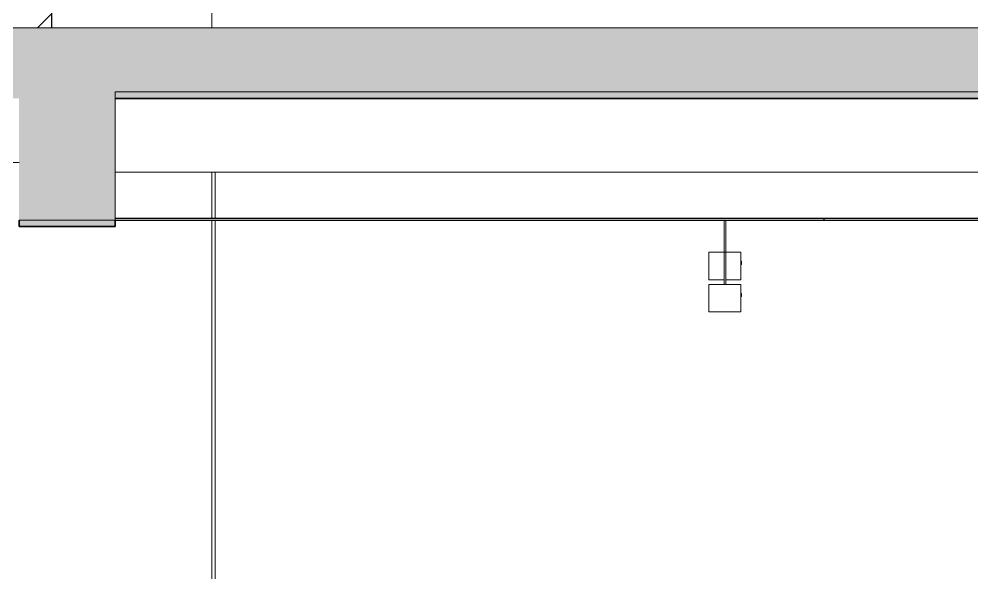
# Model space of a CAD drawing. Header units: millimetres. Extents: x 3451 to 201731, y -8641 to 35300.
# Drawn here: x 39936 to 42907, y 450 to 2177 of the extents above; entities that cross this region are included whole.
import ezdxf

# ---------------------------------------------------------------- set-up
doc = ezdxf.new("R2010")
doc.units = ezdxf.units.MM
for name, color, linetype, lineweight in [('0-1', 7, 'Continuous', 5), ('A-CLNG-1', 13, 'Continuous', 25), ('A-CLNG-PATT-1', 13, 'Continuous', 9), ('A-DETL-GENF-1', 7, 'Continuous', 9), ('A-DETL-THIN', 151, 'Continuous', 9), ('A-FLOR-1', 10, 'Continuous', 35), ('A-FLOR-PATT-1', 7, 'Continuous', 9), ('A-WALL', 113, 'Continuous', 9), ('A-WALL-1', 113, 'Continuous', 25), ('A-WALL-PATT-4', 111, 'Continuous', 9), ('E-LITE-EQPM', 33, 'Continuous', 9), ('S-BEAM-1', 12, 'Continuous', 5), ('S-BEAM-2', 10, 'Continuous', 35), ('S-BEAM-3', 7, 'Continuous', 9), ('S-COLS-1', 7, 'Continuous', 9)]:
    doc.layers.add(name, color=color, linetype=linetype, lineweight=lineweight)

# ---------------------------------------------------------------- blocks, each defined once
blk = doc.blocks.new('NCV_TKTC_KET CAU_rvt-1-TKCS_MẶT CẮT C')
at = {"layer": 'A-FLOR-PATT-1'}
h = blk.add_hatch(color=256, dxfattribs=at)
h.paths.add_polyline_path([(44205.1, 1930), (44235.3, 1930), (44235.3, 1950), (40235.6, 1950), (40235.6, 1930), (43944.2, 1930)])
h.paths.add_polyline_path([(39935.6, 1930), (39935.6, 1950), (39837.4, 1950), (39837.4, 1930)])
at = {"layer": 'S-BEAM-1'}
blk.add_hatch(color=256, dxfattribs=at).paths.add_polyline_path([(40235.6, 1530), (40235.6, 1550), (39935.6, 1550), (39935.6, 1530)])
at = {"layer": 'A-FLOR-1'}
blk.add_line((40235.6, 1930), (44235.3, 1930), dxfattribs=at)
at = {"layer": 'S-BEAM-2'}
for p, q in [((39935.6, 1550), (39935.6, 1530)), ((40235.6, 1530), (40235.6, 1550)), ((39935.6, 1530), (40235.6, 1530))]:
    blk.add_line(p, q, dxfattribs=at)
at = {"layer": 'S-BEAM-3'}
for p, q in [((35735.3, 1730), (39935.6, 1730)), ((40235.6, 1700), (44226.9, 1700))]:
    blk.add_line(p, q, dxfattribs=at)
at = {"layer": 'S-COLS-1'}
blk.add_line((40536.9, 2200), (40536.9, 2150), dxfattribs=at)
blk = doc.blocks.new('EAE_STL_PENDANT_TK_15W_120cm - LIC_01-ĐÈN LED BATTEN 1_2_ P_2x20W_ ÁNH SÁNG TRẮNG 6000K_ LẮP ĐẶT NỔI_TREO TY-V49-TKCS_MẶT CẮT C')
at = {"layer": 'E-LITE-EQPM'}
for p, q in [((38134.4, 1550), (38134.4, 1450)), ((38134.4, 1550), (38134.4, 1450)), ((38139.4, 1450), (38139.4, 1550)), ((38139.4, 1450), (38139.4, 1550)), ((38086.9, 1450), (38134.8, 1450)), ((38086.9, 1448), (38086.9, 1450)), ((38086.9, 1364), (38086.9, 1448)), ((38139.1, 1450), (38186.9, 1450)), ((38186.9, 1450), (38186.9, 1448)), ((38186.9, 1448), (38186.9, 1364)), ((38186.9, 1422), (38188.9, 1422)), ((38186.9, 1421.9), (38188.9, 1421.9)), ((38186.9, 1421.9), (38188.9, 1421.9)), ((38186.9, 1421.7), (38188.9, 1421.7)), ((38188.9, 1411.8), (38186.9, 1411.8)), ((38186.9, 1411.7), (38188.9, 1411.7)), ((38188.9, 1422), (38188.9, 1421.7)), ((38188.9, 1421.7), (38188.9, 1411.8)), ((38135.2, 1364), (38086.9, 1364)), ((38186.9, 1364), (38138.7, 1364))]:
    blk.add_line(p, q, dxfattribs=at)
blk = doc.blocks.new('EAE_STL_PENDANT_TK_15W_120cm - LIC_01-ĐÈN LED BATTEN 1_2_ P_2x20W_ ÁNH SÁNG TRẮNG 6000K_ LẮP ĐẶT NỔI_TREO TY-1359257-TKCS_MẶT CẮT C')
at = {"layer": 'E-LITE-EQPM'}
for p, q in [((38134.4, 1450), (38134.4, 1350)), ((38134.4, 1450), (38134.4, 1350)), ((38134.5, 1450), (38134.5, 1450)), ((38134.5, 1450), (38136.9, 1450)), ((38136.9, 1450), (38139.4, 1450)), ((38139.4, 1350), (38139.4, 1450)), ((38139.4, 1350), (38139.4, 1450)), ((38139.4, 1450), (38139.4, 1450)), ((38086.9, 1350), (38186.9, 1350)), ((38086.9, 1348), (38086.9, 1350)), ((38086.9, 1264), (38086.9, 1348)), ((38186.9, 1348), (38186.9, 1350)), ((38186.9, 1264), (38186.9, 1348)), ((38188.9, 1322), (38186.9, 1322)), ((38188.9, 1321.9), (38186.9, 1321.9)), ((38188.9, 1321.9), (38186.9, 1321.9)), ((38188.9, 1320.6), (38186.9, 1320.6)), ((38188.9, 1320.6), (38186.9, 1320.6)), ((38188.9, 1311.8), (38186.9, 1311.8)), ((38188.9, 1311.7), (38186.9, 1311.7)), ((38188.9, 1321.9), (38188.9, 1320.6)), ((38188.9, 1320.6), (38188.9, 1311.8)), ((38186.9, 1264), (38086.9, 1264))]:
    blk.add_line(p, q, dxfattribs=at)

msp = doc.modelspace()

# ---------------------------------------------------------------- hatches: boundary and pattern name
at = {"layer": 'A-CLNG-PATT-1'}
h = msp.add_hatch(dxfattribs=at)
h.set_pattern_fill('FP_7', color=256, style=0, pattern_type=2)
h.set_pattern_definition([(0, (49422.43, 14125), (1219.2, 304.8), [50.292, -864.108, 50.292, -864.108, -4876.8]), (0, (49422.43, 14125), (1219.2, 304.8), [-1828.8, 50.292, -1778.508, 50.292, -864.108, -2133.6]), (0, (49422.43, 14125), (1219.2, 304.8), [-4572, 50.292, -559.308, 50.292, -1473.708]), (120, (49879.63, 14277.4), (-873.5645, 903.458), [50.292, -864.108, 50.292, -5740.908]), (120, (49879.63, 14277.4), (-873.5645, 903.458), [-964.692, -864.108, 50.292, -1778.508, -3048]), (120, (49879.63, 14277.4), (-873.5645, 903.458), [-3657.6, 50.292, -864.108, 50.292, -2083.308]), (120, (49879.63, 14277.4), (-873.5645, 903.458), [-4622.292, -559.308, 50.292, -1473.708]), (240, (50032.03, 14887), (-345.6355, -1208.258), [50.292, -864.108, 50.292, -5740.908]), (240, (50032.03, 14887), (-345.6355, -1208.258), [-964.692, -864.108, 50.292, -1778.508, -3048]), (240, (50032.03, 14887), (-345.6355, -1208.258), [-3657.6, 50.292, -864.108, 50.292, -2083.308]), (240, (50032.03, 14887), (-345.6355, -1208.258), [-4622.292, -559.308, 50.292, -1473.708])])
h.paths.add_polyline_path([(38317.2, 1550), (39935.6, 1550), (39935.6, 1555), (33536.9, 1555), (33536.9, 1550), (38156.4, 1550)])
h.paths.add_polyline_path([(44235.3, 1550), (44235.3, 1555), (40235.6, 1555), (40235.6, 1550), (43944.2, 1550)])
at = {"layer": 'A-DETL-GENF-1'}
msp.add_hatch(color=256, dxfattribs=at).paths.add_polyline_path([(40235.6, 1550), (40235.6, 1950), (44235.3, 1950), (44235.3, 1550), (44536.9, 1550), (44536.9, 2150), (24936.9, 2150), (24936.9, 1950), (26536.9, 1950), (26536.9, 1750), (26735.3, 1750), (26735.3, 1950), (28436.9, 1950), (28436.9, 1700), (28636.9, 1700), (28636.9, 1950), (30536.9, 1950), (30536.9, 1700), (30735.3, 1700), (30735.3, 1950), (33335.3, 1950), (33335.3, 1700), (33537.4, 1700), (33537.4, 1950), (35535.3, 1950), (35535.3, 1700), (35735.3, 1700), (35735.3, 1950), (39935.6, 1950), (39935.6, 1550)])
at = {"layer": 'A-WALL-PATT-4'}
h = msp.add_hatch(dxfattribs=at)
h.set_pattern_fill('FP_1', color=256, style=0, pattern_type=2)
h.set_pattern_definition([(45, (49422.43, 14125), (-84.8528, 84.8528), [])])
h.paths.add_polyline_path([(39935.6, 2150), (40037.4, 2150), (40037.4, 4950), (39935.6, 4950), (39935.6, 5350), (39837.4, 5350), (39837.4, 2150)])

# ---------------------------------------------------------------- linework, layer by layer
at = {"layer": 'A-CLNG-1'}
for p, q in [((44235.3, 1555), (40235.6, 1555)), ((40235.6, 1550), (44235.3, 1550))]:
    msp.add_line(p, q, dxfattribs=at)
at = {"layer": 'A-DETL-THIN'}
for p, q in [((44536.9, 2150), (24936.9, 2150)), ((40235.6, 1550), (40235.6, 1950)), ((40235.6, 1950), (44235.3, 1950)), ((39935.6, 1550), (40235.6, 1550))]:
    msp.add_line(p, q, dxfattribs=at)
at = {"layer": 'A-WALL'}
for p, q in [((40536.9, 1555), (40536.9, 1700)), ((40546.9, 1700), (40546.9, 1555)), ((40536.9, -2000), (40536.9, 1550)), ((40546.9, 1550), (40546.9, -2000))]:
    msp.add_line(p, q, dxfattribs=at)
at = {"layer": 'A-WALL-1'}
msp.add_line((40037.4, 2150), (40037.4, 2200), dxfattribs=at)

# ---------------------------------------------------------------- block references
at = {"layer": '0-1'}
msp.add_blockref('NCV_TKTC_KET CAU_rvt-1-TKCS_MẶT CẮT C', (0, 0), dxfattribs=at)
at = {"layer": 'E-LITE-EQPM'}
for name in ['EAE_STL_PENDANT_TK_15W_120cm - LIC_01-ĐÈN LED BATTEN 1_2_ P_2x20W_ ÁNH SÁNG TRẮNG 6000K_ LẮP ĐẶT NỔI_TREO TY-V49-TKCS_MẶT CẮT C', 'EAE_STL_PENDANT_TK_15W_120cm - LIC_01-ĐÈN LED BATTEN 1_2_ P_2x20W_ ÁNH SÁNG TRẮNG 6000K_ LẮP ĐẶT NỔI_TREO TY-1359257-TKCS_MẶT CẮT C']:
    msp.add_blockref(name, (4000, 0), dxfattribs=at)

doc.saveas('drawing.dxf')
